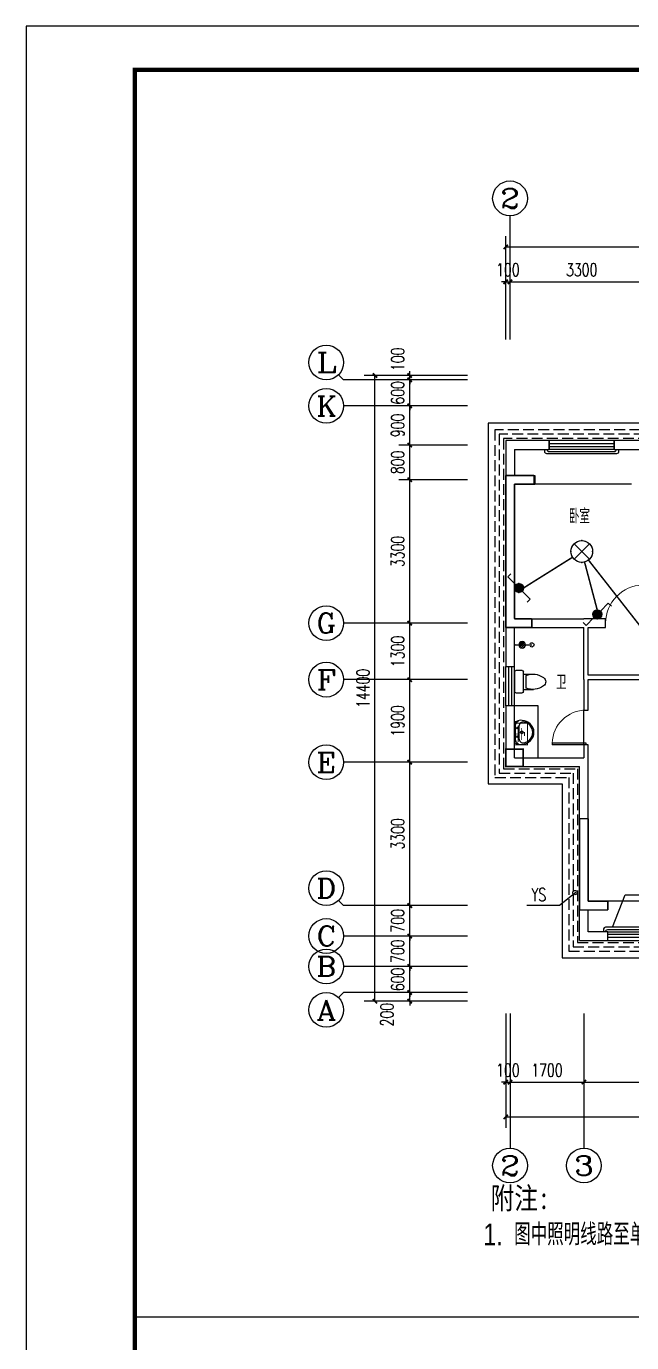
# Model space of a CAD drawing. Extents: x -993182 to -819982, y 169304 to 600104.
# Drawn here: x -993182 to -979249, y 262810 to 293104 of the extents above; entities that cross this region are included whole.
import ezdxf
from ezdxf.enums import TextEntityAlignment as Align

# ---------------------------------------------------------------- set-up
doc = ezdxf.new("R2010")
doc.units = 0
doc.header["$LTSCALE"] = 1000
doc.header["$MEASUREMENT"] = 0
doc.linetypes.add('DASH', pattern=[0.35, 0.25, -0.1])
for name, color, linetype in [('AXIS', 3, 'Continuous'), ('AXIS_TEXT', 7, 'Continuous'), ('DIM_LEAD', 3, 'Continuous'), ('EQUIP-照明', 3, 'Continuous'), ('EQUIP-箱柜', 3, 'Continuous'), ('PUB_TEXT', 7, 'Continuous'), ('PUB_TITLE', 146, 'Continuous'), ('WALL', 4, 'Continuous'), ('WINDOW', 2, 'Continuous'), ('WIRE-照明', 1, 'Continuous'), ('家具', 187, 'Continuous'), ('屋面', 139, 'Continuous'), ('栏杆', 169, 'Continuous'), ('表格', 157, 'Continuous'), ('面层', 215, 'Continuous')]:
    doc.layers.add(name, color=color, linetype=linetype)
doc.styles.add('_TCH_AXIS', font='COMPLEX', dxfattribs={"bigfont": 'GBCBIG'})
doc.styles.add('_TCH_DIM', font='SIMPLEX', dxfattribs={"bigfont": 'GBCBIG'})
doc.styles.add('_TCH_DIM_T3', font='SIMPLEX', dxfattribs={"width": 0.705882, "bigfont": 'GBCBIG'})
doc.styles.add('_TEL_DIM', font='ICED', dxfattribs={"width": 0.8, "height": 3.5, "bigfont": 'BZHZ'})
doc.styles.add('COMPLEX', font='COMPLEX')
doc.styles.get("Standard").update_dxf_attribs({"font": 'gbenor.shx', "bigfont": 'gbcbig.shx'})
doc.styles.add('电-ele', font='ICED.shx', dxfattribs={"width": 0.8, "bigfont": 'BZHZ.shx'})
doc.dimstyles.new('_TCH_ARCH&&100', dxfattribs={"dimtxt": 297.5, "dimasz": 100, "dimexe": 250, "dimexo": 300, "dimgap": 126.25, "dimtad": 1, "dimdec": 0, "dimzin": 0, "dimdsep": 46, "dimtxsty": '_TCH_DIM_T3', "dimblk": 'ARCHTICK', "dimcen": 0.09, "dimclrt": 7, "dimazin": 2, "dimtfac": 1, "dimtdec": 0, "dimtix": 1, "dimtmove": 2, "dimatfit": 3, "dimfxl": 0, "dimtolj": 1, "dimtzin": 0, "dimarcsym": 0})

# ---------------------------------------------------------------- blocks, each defined once
blk = doc.blocks.new('A$C6A1B0631')
at = {"layer": '家具'}
for p, q in [((0, 527), (0, 667)), ((30, 697), (470, 697)), ((500, 667), (500, 527)), ((470, 497), (30, 497)), ((80, 497), (80, 267)), ((390, 437), (110, 437)), ((420, 497), (420, 267))]:
    blk.add_line(p, q, dxfattribs=at)
for centre, radius, start, end in [((30, 667), 30, 90, 180), ((470, 667), 30, 0, 90), ((30, 527), 30, 180, 270), ((477, 284), 398, 157.4505, 216.6381), ((23, 284), 398, 323.3619, 22.5495), ((470, 527), 30, 270, 0), ((250, 108), 110, 213.4509, 326.5491)]:
    blk.add_arc(centre, radius, start, end, dxfattribs=at)
blk = doc.blocks.new('M_E6')
for p, q in [((-240, 0), (-270, -79)), ((240, 0), (-240, 0)), ((-237, 0), (239, 0)), ((240, 0), (270, -79)), ((-213, -36), (-271, -91)), ((-179, -23), (181, -23)), ((141, -105), (-141, -105)), ((-141, -105), (141, -105)), ((217, -37), (274, -95))]:
    blk.add_line(p, q)
for centre, radius in [((-99, -65), 16.3), ((2, -172), 31.6), ((2, -172), 23), ((101, -65), 16.3)]:
    blk.add_circle(centre, radius)
for centre, radius, start, end in [((28, -152), 307, 166.1751, 244.7296), ((-141, -205), 100, 90, 190.5602), ((0, -179), 243, 190.5602, 349.4398), ((-179, -73), 50, 90, 133.181), ((-28, -152), 307, 297.0639, 13.8249), ((141, -205), 100, 349.4398, 90), ((181, -73), 50, 44.5607, 90), ((0, -201), 250, 245.8071, 296.4628), ((28, -152), 307, 266.589, 266.5936)]:
    blk.add_arc(centre, radius, start, end)
at = {"width": 0.8, "flags": 9}
for tag in ['XSIZE', 'YSIZE']:
    blk.add_attdef(tag, (0, 0), '', height=0.5, dxfattribs=at)
blk = doc.blocks.new('$lvtry$00000168')
at = {"color": 0}
blk.add_line((0, 0), (0, -395), dxfattribs=at)
blk.add_arc((0, -395), 50, 121.0332, 58.9668, dxfattribs=at)
for p in [(0, 0), (0, -223)]:
    blk.add_point(p, dxfattribs=at)
blk = doc.blocks.new('$lvtry$00000171')
for p, q in [((-74, 11), (-11, 74)), ((-70, -27), (27, 70)), ((-53, -53), (53, 53)), ((-27, -70), (70, 27)), ((11, -74), (74, -11))]:
    blk.add_line(p, q)
blk.add_circle((0, 0), 75)
blk.add_point((0, 0))
blk = doc.blocks.new('A$C6BE329BC')
at = {"layer": '家具', "rotation": 180}
blk.add_blockref('$lvtry$00000171', (75, 271), dxfattribs=at)
at = {"layer": '家具'}
blk.add_blockref('$lvtry$00000168', (75, 445), dxfattribs=at)
blk = doc.blocks.new('TRHH')
at = {"color": 6}
for centre in [(-249202, -461390), (-233616, -461390), (-252617, -471151), (-230201, -471151), (-244307, -473179), (-238511, -473179)]:
    blk.add_circle(centre, 50, dxfattribs=at)
blk = doc.blocks.new('q5')
at = {"color": 3, "const_width": 35}
for points in [[(-521392, -558044), (-521392, -554544)], [(-521392, -554544), (-520742, -554544)], [(-520742, -554544), (-520742, -554744)], [(-521192, -557844), (-521192, -554744)], [(-521192, -554744), (-520742, -554744)], [(-521192, -557844), (-520792, -557844)], [(-520792, -557844), (-520792, -558044)], [(-521392, -558044), (-520792, -558044)], [(-519692, -564544), (-519692, -562444)], [(-519692, -562444), (-519492, -562444)], [(-519492, -564344), (-519492, -562444)], [(-519492, -564344), (-519042, -564344)], [(-519042, -564344), (-519042, -564544)], [(-519692, -564544), (-519042, -564544)]]:
    blk.add_lwpolyline(points, dxfattribs=at)
blk.add_lwpolyline([(-520992, -561244), (-520992, -560844), (-521392, -560844), (-521392, -561244)], close=True, dxfattribs=at)
blk = doc.blocks.new('trh')
at = {"layer": 'DIM_LEAD'}
for p, q in [((-252592, -471153), (-252970, -471451)), ((-252970, -471451), (-253724, -471451))]:
    blk.add_line(p, q, dxfattribs=at)
at = {"layer": 'DIM_LEAD', "color": 7, "style": '_TCH_DIM', "width": 0.705882}
blk.add_text('YS', height=297.5, dxfattribs=at).set_placement((-253619, -471346))
blk = doc.blocks.new('$DorLib2D$00000001')
for p, q in [((0.45, 0.975), (0.5, 0.975)), ((0.45, 0), (0.45, 0.975)), ((0.5, 0), (0.5, 0.975)), ((0.5, 0), (0.45, 0))]:
    blk.add_line(p, q)
at = {"lineweight": 13}
blk.add_arc((0.475, 0), 0.975, 91.4693, 180, dxfattribs=at)
blk = doc.blocks.new('$WINLIB2D$00000001')
at = {"color": 0}
for points in [[(-0.5, 0.5), (-0.5, -0.5)], [(-0.5, 0.5), (0.5, 0.5)], [(0.5, -0.5), (0.5, 0.5)], [(0.5, 0.167), (-0.5, 0.167)], [(0.5, -0.167), (-0.5, -0.167)], [(-0.5, -0.5), (0.5, -0.5)]]:
    blk.add_lwpolyline(points, dxfattribs=at)
blk = doc.blocks.new('_AXISO')
blk.add_circle((0, 0), 0.5)
at = {"layer": 'AXIS_TEXT', "style": 'COMPLEX', "width": 1.041667}
blk.add_attdef('A', text='', height=0.56, dxfattribs=at).set_placement((-0.25, -0.28), (0.25, -0.28), align=Align.FIT)
blk = doc.blocks.new('_ArchTick')
at = {"color": 0, "linetype": 'ByBlock', "const_width": 0.4}
blk.add_lwpolyline([(-0.5, -0.5), (0.5, 0.5)], dxfattribs=at)
blk = doc.blocks.new('*D919')
at = {"layer": 'AXIS', "color": 0, "lineweight": -2}
for p, q in [((-344186, -459251), (-346568, -459251)), ((-346318, -473651), (-346318, -459251)), ((-344186, -473651), (-346568, -473651))]:
    blk.add_line(p, q, dxfattribs=at)
at = {"layer": 'Defpoints', "color": 0}
for p in [(-346318, -459251), (-343886, -459251), (-343886, -473651)]:
    blk.add_point(p, dxfattribs=at)
at = {"layer": 'AXIS', "color": 0, "lineweight": -2, "xscale": 100, "yscale": 100, "zscale": 100}
for p, rotation in [((-346318, -459251), 90), ((-346318, -473651), 270)]:
    blk.add_blockref('_ArchTick', p, dxfattribs=dict(at, rotation=rotation))
at = {"layer": 'AXIS', "color": 7, "insert": (-346593, -466451), "char_height": 297.5, "attachment_point": 5, "rotation": 90, "style": '_TCH_DIM_T3'}
blk.add_mtext('\\A1;14400', dxfattribs=at)
blk = doc.blocks.new('*D920')
at = {"layer": 'AXIS', "color": 0, "lineweight": -2}
for p, q in [((-344186, -473451), (-345768, -473451)), ((-345518, -473451), (-345518, -473351)), ((-345518, -473651), (-345518, -473451)), ((-344186, -473651), (-345768, -473651)), ((-345518, -473651), (-345518, -473751))]:
    blk.add_line(p, q, dxfattribs=at)
at = {"layer": 'Defpoints', "color": 0}
for p in [(-345518, -473451), (-343886, -473451), (-343886, -473651)]:
    blk.add_point(p, dxfattribs=at)
at = {"layer": 'AXIS', "color": 0, "lineweight": -2, "xscale": 100, "yscale": 100, "zscale": 100}
for p, rotation in [((-345518, -473451), 270), ((-345518, -473651), 90)]:
    blk.add_blockref('_ArchTick', p, dxfattribs=dict(at, rotation=rotation))
at = {"layer": 'AXIS', "color": 7, "insert": (-346041, -473960), "char_height": 297.5, "attachment_point": 5, "rotation": 90, "style": '_TCH_DIM_T3'}
blk.add_mtext('\\A1;200', dxfattribs=at)
blk = doc.blocks.new('*D921')
at = {"layer": 'AXIS', "color": 0, "lineweight": -2}
for p, q in [((-344186, -472851), (-345768, -472851)), ((-345518, -472851), (-345518, -472751)), ((-345518, -473451), (-345518, -472851)), ((-344186, -473451), (-345768, -473451)), ((-345518, -473451), (-345518, -473551))]:
    blk.add_line(p, q, dxfattribs=at)
at = {"layer": 'Defpoints', "color": 0}
for p in [(-345518, -472851), (-343886, -472851), (-343886, -473451)]:
    blk.add_point(p, dxfattribs=at)
at = {"layer": 'AXIS', "color": 0, "lineweight": -2, "xscale": 100, "yscale": 100, "zscale": 100}
for p, rotation in [((-345518, -472851), 270), ((-345518, -473451), 90)]:
    blk.add_blockref('_ArchTick', p, dxfattribs=dict(at, rotation=rotation))
at = {"layer": 'AXIS', "color": 7, "insert": (-345793, -473151), "char_height": 297.5, "attachment_point": 5, "rotation": 90, "style": '_TCH_DIM_T3'}
blk.add_mtext('\\A1;600', dxfattribs=at)
blk = doc.blocks.new('*D922')
at = {"layer": 'AXIS', "color": 0, "lineweight": -2}
for p, q in [((-344186, -472151), (-345768, -472151)), ((-345518, -472151), (-345518, -472051)), ((-345518, -472851), (-345518, -472151)), ((-344186, -472851), (-345768, -472851)), ((-345518, -472851), (-345518, -472951))]:
    blk.add_line(p, q, dxfattribs=at)
at = {"layer": 'Defpoints', "color": 0}
for p in [(-345518, -472151), (-343886, -472151), (-343886, -472851)]:
    blk.add_point(p, dxfattribs=at)
at = {"layer": 'AXIS', "color": 0, "lineweight": -2, "xscale": 100, "yscale": 100, "zscale": 100}
for p, rotation in [((-345518, -472151), 270), ((-345518, -472851), 90)]:
    blk.add_blockref('_ArchTick', p, dxfattribs=dict(at, rotation=rotation))
at = {"layer": 'AXIS', "color": 7, "insert": (-345793, -472501), "char_height": 297.5, "attachment_point": 5, "rotation": 90, "style": '_TCH_DIM_T3'}
blk.add_mtext('\\A1;700', dxfattribs=at)
blk = doc.blocks.new('*D923')
at = {"layer": 'AXIS', "color": 0, "lineweight": -2}
for p, q in [((-345518, -471451), (-345518, -471351)), ((-344186, -471451), (-345768, -471451)), ((-345518, -472151), (-345518, -471451)), ((-344186, -472151), (-345768, -472151)), ((-345518, -472151), (-345518, -472251))]:
    blk.add_line(p, q, dxfattribs=at)
at = {"layer": 'Defpoints', "color": 0}
for p in [(-345518, -471451), (-343886, -471451), (-343886, -472151)]:
    blk.add_point(p, dxfattribs=at)
at = {"layer": 'AXIS', "color": 0, "lineweight": -2, "xscale": 100, "yscale": 100, "zscale": 100}
for p, rotation in [((-345518, -471451), 270), ((-345518, -472151), 90)]:
    blk.add_blockref('_ArchTick', p, dxfattribs=dict(at, rotation=rotation))
at = {"layer": 'AXIS', "color": 7, "insert": (-345793, -471801), "char_height": 297.5, "attachment_point": 5, "rotation": 90, "style": '_TCH_DIM_T3'}
blk.add_mtext('\\A1;700', dxfattribs=at)
blk = doc.blocks.new('*D924')
at = {"layer": 'AXIS', "color": 0, "lineweight": -2}
for p, q in [((-344186, -468151), (-345768, -468151)), ((-345518, -471451), (-345518, -468151)), ((-344186, -471451), (-345768, -471451))]:
    blk.add_line(p, q, dxfattribs=at)
at = {"layer": 'Defpoints', "color": 0}
for p in [(-345518, -468151), (-343886, -468151), (-343886, -471451)]:
    blk.add_point(p, dxfattribs=at)
at = {"layer": 'AXIS', "color": 0, "lineweight": -2, "xscale": 100, "yscale": 100, "zscale": 100}
for p, rotation in [((-345518, -468151), 90), ((-345518, -471451), 270)]:
    blk.add_blockref('_ArchTick', p, dxfattribs=dict(at, rotation=rotation))
at = {"layer": 'AXIS', "color": 7, "insert": (-345793, -469801), "char_height": 297.5, "attachment_point": 5, "rotation": 90, "style": '_TCH_DIM_T3'}
blk.add_mtext('\\A1;3300', dxfattribs=at)
blk = doc.blocks.new('*D925')
at = {"layer": 'AXIS', "color": 0, "lineweight": -2}
for p, q in [((-344186, -466251), (-345768, -466251)), ((-345518, -468151), (-345518, -466251)), ((-344186, -468151), (-345768, -468151))]:
    blk.add_line(p, q, dxfattribs=at)
at = {"layer": 'Defpoints', "color": 0}
for p in [(-345518, -466251), (-343886, -466251), (-343886, -468151)]:
    blk.add_point(p, dxfattribs=at)
at = {"layer": 'AXIS', "color": 0, "lineweight": -2, "xscale": 100, "yscale": 100, "zscale": 100}
for p, rotation in [((-345518, -466251), 90), ((-345518, -468151), 270)]:
    blk.add_blockref('_ArchTick', p, dxfattribs=dict(at, rotation=rotation))
at = {"layer": 'AXIS', "color": 7, "insert": (-345793, -467201), "char_height": 297.5, "attachment_point": 5, "rotation": 90, "style": '_TCH_DIM_T3'}
blk.add_mtext('\\A1;1900', dxfattribs=at)
blk = doc.blocks.new('*D926')
at = {"layer": 'AXIS', "color": 0, "lineweight": -2}
for p, q in [((-344186, -464951), (-345768, -464951)), ((-345518, -466251), (-345518, -464951)), ((-344186, -466251), (-345768, -466251))]:
    blk.add_line(p, q, dxfattribs=at)
at = {"layer": 'Defpoints', "color": 0}
for p in [(-345518, -464951), (-343886, -464951), (-343886, -466251)]:
    blk.add_point(p, dxfattribs=at)
at = {"layer": 'AXIS', "color": 0, "lineweight": -2, "xscale": 100, "yscale": 100, "zscale": 100}
for p, rotation in [((-345518, -464951), 90), ((-345518, -466251), 270)]:
    blk.add_blockref('_ArchTick', p, dxfattribs=dict(at, rotation=rotation))
at = {"layer": 'AXIS', "color": 7, "insert": (-345793, -465601), "char_height": 297.5, "attachment_point": 5, "rotation": 90, "style": '_TCH_DIM_T3'}
blk.add_mtext('\\A1;1300', dxfattribs=at)
blk = doc.blocks.new('*D927')
at = {"layer": 'AXIS', "color": 0, "lineweight": -2}
for p, q in [((-344186, -461651), (-345768, -461651)), ((-345518, -464951), (-345518, -461651)), ((-344186, -464951), (-345768, -464951))]:
    blk.add_line(p, q, dxfattribs=at)
at = {"layer": 'Defpoints', "color": 0}
for p in [(-345518, -461651), (-343886, -461651), (-343886, -464951)]:
    blk.add_point(p, dxfattribs=at)
at = {"layer": 'AXIS', "color": 0, "lineweight": -2, "xscale": 100, "yscale": 100, "zscale": 100}
for p, rotation in [((-345518, -461651), 90), ((-345518, -464951), 270)]:
    blk.add_blockref('_ArchTick', p, dxfattribs=dict(at, rotation=rotation))
at = {"layer": 'AXIS', "color": 7, "insert": (-345793, -463301), "char_height": 297.5, "attachment_point": 5, "rotation": 90, "style": '_TCH_DIM_T3'}
blk.add_mtext('\\A1;3300', dxfattribs=at)
blk = doc.blocks.new('*D928')
at = {"layer": 'AXIS', "color": 0, "lineweight": -2}
for p, q in [((-344186, -460851), (-345768, -460851)), ((-345518, -461651), (-345518, -460851)), ((-344186, -461651), (-345768, -461651))]:
    blk.add_line(p, q, dxfattribs=at)
at = {"layer": 'Defpoints', "color": 0}
for p in [(-345518, -460851), (-343886, -460851), (-343886, -461651)]:
    blk.add_point(p, dxfattribs=at)
at = {"layer": 'AXIS', "color": 0, "lineweight": -2, "xscale": 100, "yscale": 100, "zscale": 100}
for p, rotation in [((-345518, -460851), 90), ((-345518, -461651), 270)]:
    blk.add_blockref('_ArchTick', p, dxfattribs=dict(at, rotation=rotation))
at = {"layer": 'AXIS', "color": 7, "insert": (-345793, -461251), "char_height": 297.5, "attachment_point": 5, "rotation": 90, "style": '_TCH_DIM_T3'}
blk.add_mtext('\\A1;800', dxfattribs=at)
blk = doc.blocks.new('*D929')
at = {"layer": 'AXIS', "color": 0, "lineweight": -2}
for p, q in [((-344186, -459951), (-345768, -459951)), ((-345518, -460851), (-345518, -459951)), ((-344186, -460851), (-345768, -460851))]:
    blk.add_line(p, q, dxfattribs=at)
at = {"layer": 'Defpoints', "color": 0}
for p in [(-345518, -459951), (-343886, -459951), (-343886, -460851)]:
    blk.add_point(p, dxfattribs=at)
at = {"layer": 'AXIS', "color": 0, "lineweight": -2, "xscale": 100, "yscale": 100, "zscale": 100}
for p, rotation in [((-345518, -459951), 90), ((-345518, -460851), 270)]:
    blk.add_blockref('_ArchTick', p, dxfattribs=dict(at, rotation=rotation))
at = {"layer": 'AXIS', "color": 7, "insert": (-345793, -460401), "char_height": 297.5, "attachment_point": 5, "rotation": 90, "style": '_TCH_DIM_T3'}
blk.add_mtext('\\A1;900', dxfattribs=at)
blk = doc.blocks.new('*D930')
at = {"layer": 'AXIS', "color": 0, "lineweight": -2}
for p, q in [((-345518, -459351), (-345518, -459251)), ((-344186, -459351), (-345768, -459351)), ((-345518, -459951), (-345518, -459351)), ((-344186, -459951), (-345768, -459951)), ((-345518, -459951), (-345518, -460051))]:
    blk.add_line(p, q, dxfattribs=at)
at = {"layer": 'Defpoints', "color": 0}
for p in [(-345518, -459351), (-343886, -459351), (-343886, -459951)]:
    blk.add_point(p, dxfattribs=at)
at = {"layer": 'AXIS', "color": 0, "lineweight": -2, "xscale": 100, "yscale": 100, "zscale": 100}
for p, rotation in [((-345518, -459351), 270), ((-345518, -459951), 90)]:
    blk.add_blockref('_ArchTick', p, dxfattribs=dict(at, rotation=rotation))
at = {"layer": 'AXIS', "color": 7, "insert": (-345793, -459651), "char_height": 297.5, "attachment_point": 5, "rotation": 90, "style": '_TCH_DIM_T3'}
blk.add_mtext('\\A1;600', dxfattribs=at)
blk = doc.blocks.new('*D931')
at = {"layer": 'AXIS', "color": 0, "lineweight": -2}
for p, q in [((-344186, -459251), (-345768, -459251)), ((-345518, -459251), (-345518, -459151)), ((-345518, -459351), (-345518, -459251)), ((-344186, -459351), (-345768, -459351)), ((-345518, -459351), (-345518, -459451))]:
    blk.add_line(p, q, dxfattribs=at)
at = {"layer": 'Defpoints', "color": 0}
for p in [(-345518, -459251), (-343886, -459251), (-343886, -459351)]:
    blk.add_point(p, dxfattribs=at)
at = {"layer": 'AXIS', "color": 0, "lineweight": -2, "xscale": 100, "yscale": 100, "zscale": 100}
for p, rotation in [((-345518, -459251), 270), ((-345518, -459351), 90)]:
    blk.add_blockref('_ArchTick', p, dxfattribs=dict(at, rotation=rotation))
at = {"layer": 'AXIS', "color": 7, "insert": (-345793, -458878), "char_height": 297.5, "attachment_point": 5, "rotation": 90, "style": '_TCH_DIM_T3'}
blk.add_mtext('\\A1;100', dxfattribs=at)
blk = doc.blocks.new('*D932')
at = {"layer": 'AXIS', "color": 0, "lineweight": -2}
for p, q in [((-343309, -458420), (-343309, -456044)), ((-287609, -458420), (-287609, -456044)), ((-343309, -456294), (-287609, -456294))]:
    blk.add_line(p, q, dxfattribs=at)
at = {"layer": 'Defpoints', "color": 0}
for p in [(-287609, -456294), (-343309, -458720), (-287609, -458720)]:
    blk.add_point(p, dxfattribs=at)
at = {"layer": 'AXIS', "color": 0, "lineweight": -2, "xscale": 100, "yscale": 100, "zscale": 100, "rotation": 180}
blk.add_blockref('_ArchTick', (-343309, -456294), dxfattribs=at)
at = {"layer": 'AXIS', "color": 0, "lineweight": -2, "xscale": 100, "yscale": 100, "zscale": 100}
blk.add_blockref('_ArchTick', (-287609, -456294), dxfattribs=at)
at = {"layer": 'AXIS', "color": 7, "insert": (-315459, -456019), "char_height": 297.5, "attachment_point": 5, "style": '_TCH_DIM_T3'}
blk.add_mtext('\\A1;55700', dxfattribs=at)
blk = doc.blocks.new('*D933')
at = {"layer": 'AXIS', "color": 0, "lineweight": -2}
for p, q in [((-343309, -457094), (-343409, -457094)), ((-343309, -458420), (-343309, -456844)), ((-343309, -457094), (-343209, -457094)), ((-343209, -458420), (-343209, -456844)), ((-343209, -457094), (-343109, -457094))]:
    blk.add_line(p, q, dxfattribs=at)
at = {"layer": 'Defpoints', "color": 0}
for p in [(-343209, -457094), (-343309, -458720), (-343209, -458720)]:
    blk.add_point(p, dxfattribs=at)
at = {"layer": 'AXIS', "color": 0, "lineweight": -2, "xscale": 100, "yscale": 100, "zscale": 100}
blk.add_blockref('_ArchTick', (-343309, -457094), dxfattribs=at)
at = {"layer": 'AXIS', "color": 0, "lineweight": -2, "xscale": 100, "yscale": 100, "zscale": 100, "rotation": 180}
blk.add_blockref('_ArchTick', (-343209, -457094), dxfattribs=at)
at = {"layer": 'AXIS', "color": 7, "insert": (-343259, -456819), "char_height": 297.5, "attachment_point": 5, "style": '_TCH_DIM_T3'}
blk.add_mtext('\\A1;100', dxfattribs=at)
blk = doc.blocks.new('*D934')
at = {"layer": 'AXIS', "color": 0, "lineweight": -2}
for p, q in [((-343209, -458420), (-343209, -456844)), ((-343209, -457094), (-339909, -457094)), ((-339909, -458420), (-339909, -456844))]:
    blk.add_line(p, q, dxfattribs=at)
at = {"layer": 'Defpoints', "color": 0}
for p in [(-339909, -457094), (-343209, -458720), (-339909, -458720)]:
    blk.add_point(p, dxfattribs=at)
at = {"layer": 'AXIS', "color": 0, "lineweight": -2, "xscale": 100, "yscale": 100, "zscale": 100, "rotation": 180}
blk.add_blockref('_ArchTick', (-343209, -457094), dxfattribs=at)
at = {"layer": 'AXIS', "color": 0, "lineweight": -2, "xscale": 100, "yscale": 100, "zscale": 100}
blk.add_blockref('_ArchTick', (-339909, -457094), dxfattribs=at)
at = {"layer": 'AXIS', "color": 7, "insert": (-341559, -456819), "char_height": 297.5, "attachment_point": 5, "style": '_TCH_DIM_T3'}
blk.add_mtext('\\A1;3300', dxfattribs=at)
blk = doc.blocks.new('*D956')
at = {"layer": 'AXIS', "color": 0, "lineweight": -2}
for p, q in [((-343309, -473937), (-343309, -476563)), ((-287609, -473937), (-287609, -476563)), ((-343309, -476313), (-287609, -476313))]:
    blk.add_line(p, q, dxfattribs=at)
at = {"layer": 'Defpoints', "color": 0}
for p in [(-343309, -473637), (-287609, -473637), (-287609, -476313)]:
    blk.add_point(p, dxfattribs=at)
at = {"layer": 'AXIS', "color": 0, "lineweight": -2, "xscale": 100, "yscale": 100, "zscale": 100, "rotation": 180}
blk.add_blockref('_ArchTick', (-343309, -476313), dxfattribs=at)
at = {"layer": 'AXIS', "color": 0, "lineweight": -2, "xscale": 100, "yscale": 100, "zscale": 100}
blk.add_blockref('_ArchTick', (-287609, -476313), dxfattribs=at)
at = {"layer": 'AXIS', "color": 7, "insert": (-315459, -476038), "char_height": 297.5, "attachment_point": 5, "style": '_TCH_DIM_T3'}
blk.add_mtext('\\A1;55700', dxfattribs=at)
blk = doc.blocks.new('*D957')
at = {"layer": 'AXIS', "color": 0, "lineweight": -2}
for p, q in [((-343309, -473937), (-343309, -475763)), ((-343209, -473937), (-343209, -475763)), ((-343309, -475513), (-343409, -475513)), ((-343309, -475513), (-343209, -475513)), ((-343209, -475513), (-343109, -475513))]:
    blk.add_line(p, q, dxfattribs=at)
at = {"layer": 'Defpoints', "color": 0}
for p in [(-343309, -473637), (-343209, -473637), (-343209, -475513)]:
    blk.add_point(p, dxfattribs=at)
at = {"layer": 'AXIS', "color": 0, "lineweight": -2, "xscale": 100, "yscale": 100, "zscale": 100}
blk.add_blockref('_ArchTick', (-343309, -475513), dxfattribs=at)
at = {"layer": 'AXIS', "color": 0, "lineweight": -2, "xscale": 100, "yscale": 100, "zscale": 100, "rotation": 180}
blk.add_blockref('_ArchTick', (-343209, -475513), dxfattribs=at)
at = {"layer": 'AXIS', "color": 7, "insert": (-343259, -475238), "char_height": 297.5, "attachment_point": 5, "style": '_TCH_DIM_T3'}
blk.add_mtext('\\A1;100', dxfattribs=at)
blk = doc.blocks.new('*D958')
at = {"layer": 'AXIS', "color": 0, "lineweight": -2}
for p, q in [((-343209, -473937), (-343209, -475763)), ((-341509, -473937), (-341509, -475763)), ((-343209, -475513), (-341509, -475513))]:
    blk.add_line(p, q, dxfattribs=at)
at = {"layer": 'Defpoints', "color": 0}
for p in [(-343209, -473637), (-341509, -473637), (-341509, -475513)]:
    blk.add_point(p, dxfattribs=at)
at = {"layer": 'AXIS', "color": 0, "lineweight": -2, "xscale": 100, "yscale": 100, "zscale": 100, "rotation": 180}
blk.add_blockref('_ArchTick', (-343209, -475513), dxfattribs=at)
at = {"layer": 'AXIS', "color": 0, "lineweight": -2, "xscale": 100, "yscale": 100, "zscale": 100}
blk.add_blockref('_ArchTick', (-341509, -475513), dxfattribs=at)
at = {"layer": 'AXIS', "color": 7, "insert": (-342359, -475238), "char_height": 297.5, "attachment_point": 5, "style": '_TCH_DIM_T3'}
blk.add_mtext('\\A1;1700', dxfattribs=at)
blk = doc.blocks.new('*D959')
at = {"layer": 'AXIS', "color": 0, "lineweight": -2}
for p, q in [((-341509, -473937), (-341509, -475763)), ((-338109, -473937), (-338109, -475763)), ((-341509, -475513), (-338109, -475513))]:
    blk.add_line(p, q, dxfattribs=at)
at = {"layer": 'Defpoints', "color": 0}
for p in [(-341509, -473637), (-338109, -473637), (-338109, -475513)]:
    blk.add_point(p, dxfattribs=at)
at = {"layer": 'AXIS', "color": 0, "lineweight": -2, "xscale": 100, "yscale": 100, "zscale": 100, "rotation": 180}
blk.add_blockref('_ArchTick', (-341509, -475513), dxfattribs=at)
at = {"layer": 'AXIS', "color": 0, "lineweight": -2, "xscale": 100, "yscale": 100, "zscale": 100}
blk.add_blockref('_ArchTick', (-338109, -475513), dxfattribs=at)
at = {"layer": 'AXIS', "color": 7, "insert": (-339809, -475238), "char_height": 297.5, "attachment_point": 5, "style": '_TCH_DIM_T3'}
blk.add_mtext('\\A1;3400', dxfattribs=at)
blk = doc.blocks.new('$equip$00002539')
for p, q in [((-0.354, 0.354), (0.354, -0.354)), ((0.354, 0.354), (-0.354, -0.354))]:
    blk.add_line(p, q)
at = {"const_width": 0.04}
blk.add_lwpolyline([(-0.5, 0, 1), (0.5, 0, 1), (-0.5, 0, 0.911406)], format="xyb", dxfattribs=at)
blk.add_circle((0, 0), 0.5)
for p in [(-0.5, 0), (0, 0.5), (0.5, 0), (0, -0.5)]:
    blk.add_point(p)
at = {"color": 7, "style": '_TEL_DIM', "flags": 1}
blk.add_attdef('A', text='', height=0.00002, dxfattribs=at).set_placement((0, 0), align=Align.MIDDLE_CENTER)
blk = doc.blocks.new('$equip$00001208')
for p, q in [((0.147, 0.356), (0.512, 0.72)), ((0.512, 0.72), (0.653, 0.579)), ((-0.147, 0.061), (-0.512, -0.304)), ((-0.512, -0.304), (-0.653, -0.162))]:
    blk.add_line(p, q)
blk.add_circle((0, 0.208), 0.208)
for points in [[(-0.18, 0.312), (0.18, 0.312), (-0.208, 0.208), (0.208, 0.208)], [(-0.18, 0.104), (0.18, 0.104), (-0.208, 0.208), (0.208, 0.208)], [(-0.104, 0.389), (0.104, 0.389), (-0.18, 0.312), (0.18, 0.312)], [(-0.104, 0.028), (0.104, 0.028), (-0.18, 0.104), (0.18, 0.104)], [(0, 0.417), (0, 0.417), (-0.104, 0.389), (0.104, 0.389)], [(0, 0), (0, 0), (-0.104, 0.028), (0.104, 0.028)]]:
    blk.add_solid(points)
at = {"layer": 'EQUIP-照明'}
for p in [(-0.208, 0.208), (0, 0.417), (0, 0), (0.208, 0.208)]:
    blk.add_point(p, dxfattribs=at)
at = {"layer": 'EQUIP-照明', "flags": 9}
blk.add_attdef('A', (0, 0), '', height=0.00002, dxfattribs=at)
blk = doc.blocks.new('$equip$00003196')
at = {"const_width": 0.04}
blk.add_lwpolyline([(-0.5, 0), (0.5, 0), (0.5, -0.6), (-0.5, -0.6)], close=True, dxfattribs=at)
for points in [[(0, 0), (0, -0.173)], [(-0.375, -0.173), (0.375, -0.173)], [(-0.281, -0.32), (0.281, -0.32)], [(-0.094, -0.468), (0.094, -0.468)]]:
    blk.add_lwpolyline(points, dxfattribs=at)
blk.add_point((0, 0))
at = {"flags": 9}
blk.add_attdef('A', (0, 0), '', height=0.00002, rotation=180, dxfattribs=at)
blk = doc.blocks.new('5#、7#楼参照')
at = {"layer": 'AXIS'}
for p, q in [((-343208.8, -457774.7), (-343208.8, -455574.4)), ((-347155.6, -459233.7), (-347038.4, -459350.9)), ((-344532.8, -459350.9), (-347038.4, -459350.9)), ((-344532.8, -459950.9), (-347038.4, -459950.9)), ((-344532.8, -464950.9), (-347038.4, -464950.9)), ((-344532.8, -466250.9), (-347038.4, -466250.9)), ((-344532.8, -468150.9), (-347038.4, -468150.9)), ((-347155.6, -471333.7), (-347038.4, -471450.9)), ((-344532.8, -471450.9), (-347038.4, -471450.9)), ((-344532.8, -472150.9), (-347038.4, -472150.9)), ((-344532.8, -472850.9), (-347038.4, -472850.9)), ((-347155.6, -473568), (-347038.4, -473450.9)), ((-344532.8, -473450.9), (-347038.4, -473450.9)), ((-343208.8, -475591.3), (-343208.8, -477033.5)), ((-341508.8, -475591.3), (-341508.8, -477033.5))]:
    blk.add_line(p, q, dxfattribs=at)
at = {"layer": 'DIM_LEAD', "color": 245}
for p, q in [((-340851.5, -471950.9), (-340558.9, -471200.4)), ((-340851.5, -471950.9), (-340558.9, -471200.4)), ((-340558.9, -471200.4), (-339789.5, -471200.4))]:
    blk.add_line(p, q, dxfattribs=at)
at = {"layer": 'PUB_TITLE'}
blk.add_lwpolyline([(-354342.7, -510615.5), (-270242.7, -510615.5), (-270242.7, -451215.5), (-354342.7, -451215.5)], close=True, dxfattribs=at)
at = {"layer": 'PUB_TITLE', "const_width": 100}
blk.add_lwpolyline([(-351842.7, -509615.5), (-271242.7, -509615.5), (-271242.7, -452215.5), (-351842.7, -452215.5)], close=True, dxfattribs=at)
at = {"layer": 'WALL'}
for p, q in [((-342308.8, -460750.9), (-343308.8, -460750.9)), ((-343308.8, -460750.9), (-343308.8, -461650.9)), ((-342308.8, -460950.9), (-342308.8, -460750.9)), ((-339808.8, -460750.9), (-340808.8, -460750.9)), ((-340808.8, -460750.9), (-340808.8, -460950.9)), ((-343108.8, -460950.9), (-342308.8, -460950.9)), ((-343108.8, -460950.9), (-343108.8, -461550.9)), ((-340808.8, -460950.9), (-340008.8, -460950.9)), ((-343308.8, -461650.9), (-343308.8, -464950.9)), ((-343108.8, -461550.9), (-342639.8, -461550.9)), ((-342639.8, -461550.9), (-342639.8, -461750.9)), ((-343108.8, -461750.9), (-342639.8, -461750.9)), ((-343108.8, -461750.9), (-343108.8, -464850.9)), ((-343308.8, -464950.9), (-343308.8, -465950.9)), ((-343108.8, -464850.9), (-341508.8, -464850.9)), ((-341008.8, -464850.9), (-341508.8, -464850.9)), ((-341008.8, -465050.9), (-341008.8, -464850.9)), ((-343108.8, -465950.9), (-343108.8, -465050.9)), ((-343108.8, -465050.9), (-341508.8, -465050.9)), ((-341508.8, -466250.9), (-341508.8, -465050.9)), ((-341408.8, -466150.9), (-341408.8, -465050.9)), ((-341408.8, -465050.9), (-341008.8, -465050.9)), ((-343308.8, -465950.9), (-343108.8, -465950.9)), ((-339208.8, -466150.9), (-341408.8, -466150.9)), ((-341508.8, -466250.9), (-341508.8, -466950.9)), ((-341408.8, -466250.9), (-339208.8, -466250.9)), ((-341408.8, -466950.9), (-341408.8, -466250.9)), ((-343108.8, -466850.9), (-343308.8, -466850.9)), ((-343308.8, -466850.9), (-343308.8, -468250.9)), ((-343108.8, -468050.9), (-343108.8, -466850.9)), ((-341508.8, -466950.9), (-341408.8, -466950.9)), ((-341408.8, -467750.9), (-341508.8, -467750.9)), ((-341508.8, -467750.9), (-341508.8, -468050.9)), ((-341408.8, -468150.9), (-341408.8, -467750.9)), ((-343308.8, -468250.9), (-341608.8, -468250.9)), ((-343108.8, -468050.9), (-341508.8, -468050.9)), ((-341608.8, -471450.9), (-341608.8, -468250.9)), ((-341408.8, -471350.9), (-341408.8, -468150.9)), ((-341408.8, -471350.9), (-340958.8, -471350.9)), ((-340958.8, -471350.9), (-340958.8, -471550.9)), ((-341608.8, -472250.9), (-341608.8, -471450.9)), ((-341408.8, -472050.9), (-341408.8, -471550.9)), ((-341408.8, -471550.9), (-340958.8, -471550.9)), ((-341608.8, -472250.9), (-340958.8, -472250.9)), ((-340958.8, -472050.9), (-341408.8, -472050.9)), ((-340958.8, -472250.9), (-340958.8, -472050.9))]:
    blk.add_line(p, q, dxfattribs=at)
at = {"layer": 'WINDOW'}
for p, q in [((-340409.8, -461750.9), (-342639.8, -461750.9)), ((-341508.8, -467750.9, 0), (-341508.8, -466950.9, 0)), ((-338858.8, -471350.9), (-340958.8, -471350.9))]:
    blk.add_line(p, q, dxfattribs=at)
at = {"layer": '家具'}
blk.add_lwpolyline([(-343108.8, -468050.9), (-342558.8, -468050.9), (-342558.8, -467150.9), (-342558.8, -466850.9), (-343108.8, -466850.9)], dxfattribs=at)
at = {"layer": '屋面', "color": 190}
blk.add_lwpolyline([(-328658.8, -460650.9), (-332358.8, -460650.9), (-332358.8, -458750.9), (-338608.8, -458750.9), (-338608.8, -460350.9), (-343708.8, -460350.9), (-343708.8, -468650.9), (-342008.8, -468650.9), (-342008.8, -472650.9), (-339258.8, -472650.9), (-339258.8, -474050.9), (-332408.8, -474050.9), (-332408.8, -471950.9), (-328608.8, -471950.9), (-328608.8, -474050.9), (-321758.8, -474050.9), (-321758.8, -472650.9), (-319008.8, -472650.9), (-319008.8, -468650.9), (-317308.8, -468650.9), (-317308.8, -460350.9), (-322408.8, -460350.9), (-322408.8, -458750.9), (-328658.8, -458750.9)], close=True, dxfattribs=at)
at = {"layer": '屋面', "color": 190, "linetype": 'DASH'}
for points in [[(-328508.8, -460800.9), (-332508.8, -460800.9), (-332508.8, -458900.9), (-338458.8, -458900.9), (-338458.8, -460500.9), (-343558.8, -460500.9), (-343558.8, -468500.9), (-341858.8, -468500.9), (-341858.8, -472500.9), (-339108.8, -472500.9), (-339108.8, -473900.9), (-332558.8, -473900.9), (-332558.8, -471800.9), (-328458.8, -471800.9), (-328458.8, -473900.9), (-321908.8, -473900.9), (-321908.8, -472500.9), (-319158.8, -472500.9), (-319158.8, -468500.9), (-317458.8, -468500.9), (-317458.8, -460500.9), (-322558.8, -460500.9), (-322558.8, -458900.9), (-328508.8, -458900.9)], [(-328408.8, -460900.9), (-332608.8, -460900.9), (-332608.8, -459000.9), (-338358.8, -459000.9), (-338358.8, -460600.9), (-343458.8, -460600.9), (-343458.8, -468400.9), (-341758.8, -468400.9), (-341758.8, -472400.9), (-339008.8, -472400.9), (-339008.8, -473800.9), (-332658.8, -473800.9), (-332658.8, -471700.9), (-328358.8, -471700.9), (-328358.8, -473800.9), (-322008.8, -473800.9), (-322008.8, -472400.9), (-319258.8, -472400.9), (-319258.8, -468400.9), (-317558.8, -468400.9), (-317558.8, -460600.9), (-322658.8, -460600.9), (-322658.8, -459000.9), (-328408.8, -459000.9)], [(-328308.8, -461000.9), (-332708.8, -461000.9), (-332708.8, -459100.9), (-338258.8, -459100.9), (-338258.8, -460700.9), (-343358.8, -460700.9), (-343358.8, -468300.9), (-341658.8, -468300.9), (-341658.8, -472300.9), (-338908.8, -472300.9), (-338908.8, -473700.9), (-332758.8, -473700.9), (-332758.8, -471600.9), (-328258.8, -471600.9), (-328258.8, -473700.9), (-322108.8, -473700.9), (-322108.8, -472300.9), (-319358.8, -472300.9), (-319358.8, -468300.9), (-317658.8, -468300.9), (-317658.8, -460700.9), (-322758.8, -460700.9), (-322758.8, -459100.9), (-328308.8, -459100.9)]]:
    blk.add_lwpolyline(points, close=True, dxfattribs=at)
at = {"layer": '栏杆'}
for points in [[(-340708.8, -460950.9), (-340708.8, -461000.9, -0.4142136), (-340758.8, -461050.9), (-342358.8, -461050.9, -0.4142136), (-342408.8, -461000.9), (-342408.8, -460950.9)], [(-342358.8, -460950.9), (-342358.8, -460950.9, 0.4142136), (-342308.8, -461000.9), (-340808.8, -461000.9, 0.4142136), (-340758.8, -460950.9), (-340758.8, -460950.9)], [(-338758.8, -472050.9), (-338758.8, -472000.9, 0.4142136), (-338808.8, -471950.9), (-341008.8, -471950.9, 0.4142136), (-341058.8, -472000.9), (-341058.8, -472050.9)], [(-341008.8, -472050.9), (-341008.8, -472050.9, -0.4142136), (-340958.8, -472000.9), (-338858.8, -472000.9, -0.4142136), (-338808.8, -472050.9), (-338808.8, -472050.9)]]:
    blk.add_lwpolyline(points, format="xyb", dxfattribs=at)
at = {"layer": '表格'}
blk.add_lwpolyline([(-351842.7, -480915.5), (-278242.7, -480915.5)], dxfattribs=at)
at = {"color": 6}
blk.add_blockref('TRHH', (-89100, 0), dxfattribs=at)
at = {"xscale": -1, "rotation": 90}
blk.add_blockref('A$C6BE329BC', (-342656.5, -465375.9), dxfattribs=at)
at = {"layer": 'AXIS'}
ref = blk.add_blockref('_AXISO', (-343208.8, -455174.4), dxfattribs=dict(at, xscale=800, yscale=800, zscale=800))
ref.add_attrib('A', '2', dxfattribs={"layer": 'AXIS_TEXT', "height": 452.5, "style": '_TCH_AXIS', "width": 1.5}).set_placement((-343435.1, -455400.7), (-342982.5, -455400.7), align=Align.FIT)
ref = blk.add_blockref('_AXISO', (-347438.4, -458950.9), dxfattribs=dict(at, xscale=800, yscale=800, zscale=800))
ref.add_attrib('A', 'L', dxfattribs={"layer": 'AXIS_TEXT', "height": 452.5, "style": '_TCH_AXIS', "width": 1.4}).set_placement((-347664.7, -459177.1), (-347212.2, -459177.1), align=Align.FIT)
ref = blk.add_blockref('_AXISO', (-347438.4, -459950.9), dxfattribs=dict(at, xscale=800, yscale=800, zscale=800))
ref.add_attrib('A', 'K', dxfattribs={"layer": 'AXIS_TEXT', "height": 452.5, "style": '_TCH_AXIS', "width": 1.105263}).set_placement((-347664.7, -460177.1), (-347212.2, -460177.1), align=Align.FIT)
ref = blk.add_blockref('_AXISO', (-347438.4, -464950.9), dxfattribs=dict(at, xscale=800, yscale=800, zscale=800))
ref.add_attrib('A', 'G', dxfattribs={"layer": 'AXIS_TEXT', "height": 452.5, "style": '_TCH_AXIS', "width": 1.166667}).set_placement((-347664.7, -465177.1), (-347212.2, -465177.1), align=Align.FIT)
ref = blk.add_blockref('_AXISO', (-347438.4, -466250.9), dxfattribs=dict(at, xscale=800, yscale=800, zscale=800))
ref.add_attrib('A', 'F', dxfattribs={"layer": 'AXIS_TEXT', "height": 452.5, "style": '_TCH_AXIS', "width": 1.3125}).set_placement((-347664.7, -466477.1), (-347212.2, -466477.1), align=Align.FIT)
ref = blk.add_blockref('_AXISO', (-347438.4, -468150.9), dxfattribs=dict(at, xscale=800, yscale=800, zscale=800))
ref.add_attrib('A', 'E', dxfattribs={"layer": 'AXIS_TEXT', "height": 452.5, "style": '_TCH_AXIS', "width": 1.3125}).set_placement((-347664.7, -468377.1), (-347212.2, -468377.1), align=Align.FIT)
ref = blk.add_blockref('_AXISO', (-347438.4, -471050.9), dxfattribs=dict(at, xscale=800, yscale=800, zscale=800))
ref.add_attrib('A', 'D', dxfattribs={"layer": 'AXIS_TEXT', "height": 452.5, "style": '_TCH_AXIS', "width": 1.235294}).set_placement((-347664.7, -471277.1), (-347212.2, -471277.1), align=Align.FIT)
ref = blk.add_blockref('_AXISO', (-347438.4, -472150.9), dxfattribs=dict(at, xscale=800, yscale=800, zscale=800))
ref.add_attrib('A', 'C', dxfattribs={"layer": 'AXIS_TEXT', "height": 452.5, "style": '_TCH_AXIS', "width": 1.4}).set_placement((-347664.7, -472377.1), (-347212.2, -472377.1), align=Align.FIT)
ref = blk.add_blockref('_AXISO', (-347438.4, -472850.9), dxfattribs=dict(at, xscale=800, yscale=800, zscale=800))
ref.add_attrib('A', 'B', dxfattribs={"layer": 'AXIS_TEXT', "height": 452.5, "style": '_TCH_AXIS', "width": 1.235294}).set_placement((-347664.7, -473077.1), (-347212.2, -473077.1), align=Align.FIT)
ref = blk.add_blockref('_AXISO', (-347438.4, -473850.9), dxfattribs=dict(at, xscale=800, yscale=800, zscale=800))
ref.add_attrib('A', 'A', dxfattribs={"layer": 'AXIS_TEXT', "height": 452.5, "style": '_TCH_AXIS', "width": 1.166667}).set_placement((-347664.7, -474077.1), (-347212.2, -474077.1), align=Align.FIT)
ref = blk.add_blockref('_AXISO', (-343208.8, -477433.5), dxfattribs=dict(at, xscale=800, yscale=800, zscale=800))
ref.add_attrib('A', '2', dxfattribs={"layer": 'AXIS_TEXT', "height": 452.5, "style": '_TCH_AXIS', "width": 1.5}).set_placement((-343435.1, -477659.8), (-342982.5, -477659.8), align=Align.FIT)
ref = blk.add_blockref('_AXISO', (-341508.8, -477433.5), dxfattribs=dict(at, xscale=800, yscale=800, zscale=800))
ref.add_attrib('A', '3', dxfattribs={"layer": 'AXIS_TEXT', "height": 452.5, "style": '_TCH_AXIS', "width": 1.5}).set_placement((-341735.1, -477659.8), (-341282.5, -477659.8), align=Align.FIT)
at = {"layer": 'WINDOW'}
for name, p, xscale, yscale, zscale, rotation in [('$WINLIB2D$00000001', (-341558.8, -460850.9), 1500, 200, 1500, 180), ('$DorLib2D$00000001', (-340558.8, -464950.9), 900, 900, 900, 359.9999999977655), ('$WINLIB2D$00000001', (-343208.8, -466400.9), -900, 200, -900, 270), ('$DorLib2D$00000001', (-341458.8, -467350.9), -800, 800, -800, 90), ('$WINLIB2D$00000001', (-339908.8, -472150.9), 2100, -200, 2100, 359.9999999999843)]:
    blk.add_blockref(name, p, dxfattribs=dict(at, xscale=xscale, yscale=yscale, zscale=zscale, rotation=rotation))
at = {"layer": '家具', "xscale": -1.03000020980835, "yscale": 1.03000020980835, "zscale": 1.029999999998836, "rotation": 90}
blk.add_blockref('A$C6A1B0631', (-342390.7, -466041.4), dxfattribs=at)
at = {"layer": '家具', "rotation": 90}
blk.add_blockref('M_E6', (-343108.8, -467465), dxfattribs=at)
at = {"layer": '面层'}
for name, p in [('trh', (-89100, 0)), ('q5', (178083.2, 92993.2))]:
    blk.add_blockref(name, p, dxfattribs=at)
at = {"layer": 'AXIS'}
for p1, p2, distance, picture, middle in [((-343308.8, -458720), (-287608.8, -458720), 2425.6, '*D932', (-315458.8, -456019.4)), ((-343308.8, -458720), (-343208.8, -458720), 1625.6, '*D933', (-343258.8, -456819.4)), ((-343208.8, -458720), (-339908.8, -458720), 1625.6, '*D934', (-341558.8, -456819.4)), ((-343885.5, -473650.9), (-343885.5, -459250.9), 2432.9, '*D919', (-346593.4, -466450.9)), ((-343885.5, -459950.9), (-343885.5, -459350.9), 1632.9, '*D930', (-345793.4, -459650.9)), ((-343885.5, -460850.9), (-343885.5, -459950.9), 1632.9, '*D929', (-345793.4, -460400.9)), ((-343885.5, -461650.9), (-343885.5, -460850.9), 1632.9, '*D928', (-345793.4, -461250.9)), ((-343885.5, -464950.9), (-343885.5, -461650.9), 1632.9, '*D927', (-345793.4, -463300.9)), ((-343885.5, -466250.9), (-343885.5, -464950.9), 1632.9, '*D926', (-345793.4, -465600.9)), ((-343885.5, -468150.9), (-343885.5, -466250.9), 1632.9, '*D925', (-345793.4, -467200.9)), ((-343885.5, -471450.9), (-343885.5, -468150.9), 1632.9, '*D924', (-345793.4, -469800.9)), ((-343885.5, -472150.9), (-343885.5, -471450.9), 1632.9, '*D923', (-345793.4, -471800.9)), ((-343885.5, -472850.9), (-343885.5, -472150.9), 1632.9, '*D922', (-345793.4, -472500.9)), ((-343885.5, -473450.9), (-343885.5, -472850.9), 1632.9, '*D921', (-345793.4, -473150.9)), ((-343308.8, -473636.5), (-343208.8, -473636.5), -1877, '*D957', (-343258.8, -475238.5)), ((-343308.8, -473636.5), (-287608.8, -473636.5), -2677, '*D956', (-315458.8, -476038.5)), ((-343208.8, -473636.5), (-341508.8, -473636.5), -1877, '*D958', (-342358.8, -475238.5)), ((-341508.8, -473636.5), (-338108.8, -473636.5), -1877, '*D959', (-339808.8, -475238.5))]:
    dim = blk.add_aligned_dim(p1=p1, p2=p2, distance=distance, dimstyle='_TCH_ARCH&&100', dxfattribs=at)
    dim.commit()
    dim.dimension.update_dxf_attribs({"geometry": picture, "text_midpoint": middle})
for base, p1, p2, picture, middle in [((-345518.4, -459250.9), (-343885.5, -459350.9), (-343885.5, -459250.9), '*D931', (-345793.4, -458877.9)), ((-345518.4, -473450.9), (-343885.5, -473650.9), (-343885.5, -473450.9), '*D920', (-346041, -473959.5))]:
    dim = blk.add_linear_dim(base=base, p1=p1, p2=p2, angle=90, dimstyle='_TCH_ARCH&&100', dxfattribs=at)
    dim.commit()
    dim.dimension.update_dxf_attribs({"geometry": picture, "text_midpoint": middle, "dimtype": 129})

msp = doc.modelspace()

# ---------------------------------------------------------------- linework, layer by layer
at = {"layer": 'WIRE-照明', "linetype": 'Continuous', "const_width": 35}
for points in [[(-981740, 280177), (-980610, 280885)], [(-980244, 280821), (-978752, 278915)], [(-980334, 280776), (-980043, 279676)]]:
    msp.add_lwpolyline(points, dxfattribs=at)

# ---------------------------------------------------------------- block references
at = {"layer": 'EQUIP-照明', "xscale": 500, "yscale": 500, "zscale": 500}
for name, p in [('$equip$00002539', (-980398, 281018)), ('$equip$00001208', (-980043, 279468))]:
    msp.add_blockref(name, p, dxfattribs=at)
at = {"layer": 'EQUIP-照明', "xscale": 500, "yscale": 500, "zscale": 500, "rotation": 270}
msp.add_blockref('$equip$00001208', (-981948, 280177), dxfattribs=at)
at = {"layer": 'EQUIP-箱柜', "xscale": 500, "yscale": 500, "zscale": 500, "rotation": 90}
msp.add_blockref('$equip$00003196', (-981948, 276818), dxfattribs=at)
at = {"layer": '面层'}
msp.add_blockref('5#、7#楼参照', (-638840, 744319), dxfattribs=at)

# ---------------------------------------------------------------- texts
at = {"insert": (-983253, 266385), "char_height": 500, "attachment_point": 1, "style": '电-ele'}
msp.add_mtext_dynamic_auto_height_columns('{\\fSimHei|b0|i0|c134|p49;\\W2.225; \\W0.8;附注:}\\P{\\W3.175; }1.{\\W1.41741; }图中照明线路至单联开关的导线根数为2根，其余如未标注，导线根数均为3根。', width=15881.24, gutter_width=1400, height=3330, count=1, dxfattribs=at)
at = {"layer": 'PUB_TEXT'}
for s, height, p in [('卧室', 337.6, (-980695, 281660, 0)), ('卫', 338, (-980989, 277842))]:
    msp.add_text(s, height=height, dxfattribs=at).set_placement(p)

doc.saveas('drawing.dxf')
